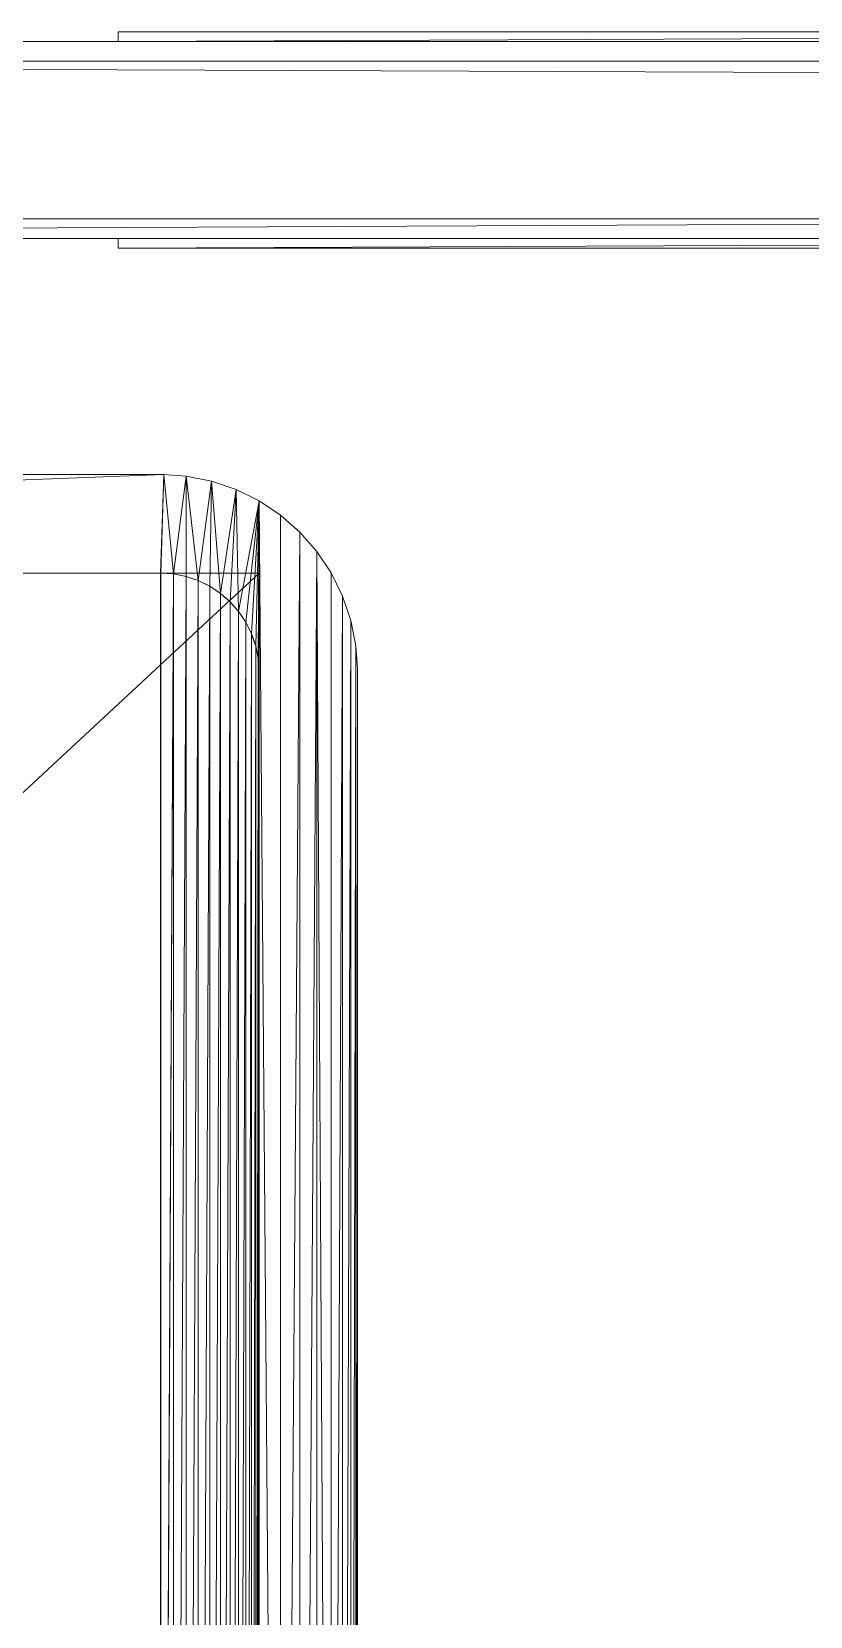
# Model space of a CAD drawing. Header units: millimetres. Extents: x -284281 to 1648660, y -821378 to -151356.
# Drawn here: x -215791 to -215696, y -270798.2 to -270605 of the extents above; entities that cross this region are included whole.
import ezdxf

# ---------------------------------------------------------------- set-up
doc = ezdxf.new("R2010")
doc.units = ezdxf.units.MM
doc.header["$MEASUREMENT"] = 0

# ---------------------------------------------------------------- blocks, each defined once
blk = doc.blocks.new('Forme_34_1')
at = {"color": 7, "linetype": 'Continuous', "lineweight": 20, "flags": 128}
for points in [[(210366.04, -270671.01), (210030.04, -270983.01)], [(210366.04, -270671.01), (210030.04, -270671.01)], [(210366.04, -270671.01), (210030.04, -270671.01)], [(210366.04, -270671.01), (210366.04, -270983.01)], [(210366.04, -270983.01), (210366.04, -270671.01)]]:
    blk.add_lwpolyline(points, dxfattribs=at)
blk = doc.blocks.new('Forme_35_1')
at = {"color": 7, "linetype": 'Continuous', "lineweight": 20, "flags": 128}
for points in [[(210366.04, -270671.01), (210030.04, -270671.01)], [(210366.04, -270671.01), (210366.04, -270983.01)]]:
    blk.add_lwpolyline(points, dxfattribs=at)
blk = doc.blocks.new('Forme_37_1')
at = {"color": 212, "linetype": 'Continuous', "lineweight": 5, "true_color": 0xcb00cc, "flags": 128}
blk.add_lwpolyline([(210366.04, -270807.81), (210366.04, -270683.01), (210365.98, -270682.13), (210365.93, -270681.45), (210365.76, -270680.57), (210365.63, -270679.9), (210365.34, -270679.06), (210365.13, -270678.41), (210364.73, -270677.62), (210364.43, -270677.01), (210363.93, -270676.27), (210363.55, -270675.7), (210362.97, -270675.04), (210362.52, -270674.53), (210362.01, -270674.08), (210361.33, -270673.49), (210360.77, -270673.11), (210360.04, -270672.62), (210359.42, -270672.32), (210358.62, -270671.92), (210357.98, -270671.7), (210357.15, -270671.42), (210356.47, -270671.29), (210355.6, -270671.12), (210354.92, -270671.07), (210354.04, -270671.01), (210218.84, -270671.01)], dxfattribs=at)
at = {"color": 7, "linetype": 'Continuous', "lineweight": 20, "flags": 128}
for points in [[(210042.04, -270671.01), (210354.04, -270671.01), (210355.6, -270671.12), (210357.15, -270671.42), (210358.62, -270671.92), (210360.04, -270672.62), (210361.33, -270673.49), (210362.52, -270674.53), (210363.55, -270675.7), (210364.43, -270677.01), (210365.13, -270678.41), (210365.63, -270679.9), (210365.93, -270681.45), (210366.04, -270683.01), (210365.93, -270972.58)], [(210354.04, -270983.01), (210354.04, -270671.01)], [(210354.04, -270983.01), (210355.6, -270671.12)], [(210355.6, -270982.91), (210355.6, -270671.12)], [(210355.6, -270982.91), (210357.15, -270671.42)], [(210357.15, -270982.6), (210357.15, -270671.42)], [(210357.15, -270982.6), (210358.62, -270671.92)], [(210358.62, -270982.1), (210358.62, -270671.92)], [(210358.62, -270982.1), (210360.04, -270672.62)], [(210360.04, -270981.4), (210360.04, -270672.62)], [(210360.04, -270981.4), (210361.33, -270673.49)], [(210361.33, -270980.53), (210361.33, -270673.49)], [(210361.33, -270980.53), (210362.52, -270674.53)], [(210362.52, -270979.49), (210362.52, -270674.53)], [(210362.52, -270979.49), (210363.55, -270675.7)], [(210363.55, -270978.32), (210363.55, -270675.7)], [(210363.55, -270978.32), (210364.43, -270677.01)], [(210364.43, -270977.01), (210364.43, -270677.01)], [(210364.43, -270977.01), (210365.13, -270678.41)], [(210365.13, -270975.61), (210365.13, -270678.41)], [(210365.13, -270975.61), (210365.63, -270679.9)], [(210365.63, -270974.12), (210365.63, -270679.9)], [(210365.63, -270974.12), (210365.93, -270681.45)], [(210365.93, -270972.58), (210365.93, -270681.45)], [(210366.04, -270683.01), (210366.04, -270971.01), (210365.93, -270972.58)]]:
    blk.add_lwpolyline(points, dxfattribs=at)
blk = doc.blocks.new('Forme_38_1')
at = {"color": 7, "linetype": 'Continuous', "lineweight": 20, "flags": 128}
for points in [[(210377.86, -270679.88), (210378.04, -270682.61), (210378.04, -270971.41), (210377.86, -270974.14), (210377.25, -270977.23), (210376.23, -270980.2), (210374.85, -270983.02), (210373.09, -270985.64), (210371.02, -270988), (210368.67, -270990.08), (210366.05, -270991.82), (210363.23, -270993.21), (210360.25, -270994.22), (210357.17, -270994.83), (210354.42, -270995.01), (210041.64, -270995.01)], [(210041.64, -270659.01), (210354.42, -270659.01), (210357.17, -270659.19), (210360.25, -270659.8), (210363.23, -270660.81), (210366.05, -270662.2), (210368.67, -270663.95), (210371.02, -270666.02), (210373.09, -270668.38), (210374.85, -270671), (210376.23, -270673.82), (210377.25, -270676.79), (210377.86, -270679.88), (210378.04, -270971.41)], [(210042.04, -270671.01), (210354.42, -270659.01)], [(210354.04, -270671.01), (210354.42, -270659.01)], [(210355.6, -270671.12), (210354.42, -270659.01)], [(210355.6, -270671.12), (210357.17, -270659.19)], [(210357.15, -270671.42), (210357.17, -270659.19)], [(210358.62, -270671.92), (210357.17, -270659.19)], [(210358.62, -270671.92), (210360.25, -270659.8)], [(210360.04, -270672.62), (210360.25, -270659.8)], [(210361.33, -270673.49), (210360.25, -270659.8)], [(210361.33, -270673.49), (210363.23, -270660.81)], [(210362.52, -270674.53), (210363.23, -270660.81)], [(210363.55, -270675.7), (210363.23, -270660.81)], [(210363.55, -270675.7), (210366.05, -270662.2)], [(210364.43, -270677.01), (210366.05, -270662.2)], [(210365.63, -270679.9), (210365.13, -270678.41), (210366.05, -270662.2)], [(210366.05, -270991.82), (210366.04, -270971.01), (210366.04, -270683.01), (210365.93, -270681.45), (210365.63, -270679.9), (210366.05, -270662.2)], [(210365.93, -270681.45), (210366.05, -270662.2)], [(210366.04, -270683.01), (210366.05, -270662.2)], [(210368.67, -270990.08), (210366.05, -270662.2)], [(210368.67, -270990.08), (210368.67, -270663.95)], [(210368.67, -270990.08), (210371.02, -270666.02)], [(210371.02, -270988), (210371.02, -270666.02)], [(210371.02, -270988), (210373.09, -270668.38)], [(210374.85, -270983.02), (210373.09, -270668.38)], [(210373.09, -270985.64), (210373.09, -270668.38)], [(210365.13, -270678.41), (210364.43, -270677.01), (210363.55, -270675.7), (210362.52, -270674.53), (210361.33, -270673.49), (210360.04, -270672.62), (210358.62, -270671.92), (210357.15, -270671.42), (210355.6, -270671.12), (210354.04, -270671.01), (210042.04, -270671.01), (210040.47, -270671.12), (210038.93, -270671.42), (210037.44, -270671.92), (210036.04, -270672.62), (210034.73, -270673.49), (210033.55, -270674.53), (210032.51, -270675.7), (210031.65, -270677.01), (210030.95, -270678.41), (210030.45, -270679.9), (210030.13, -270681.45), (210030.04, -270683.01)], [(210374.85, -270983.02), (210374.85, -270671)], [(210374.85, -270983.02), (210376.23, -270673.82)], [(210376.23, -270980.2), (210376.23, -270673.82)], [(210376.23, -270980.2), (210377.25, -270676.79)], [(210377.25, -270977.23), (210377.25, -270676.79)], [(210377.25, -270977.23), (210377.86, -270679.88)], [(210377.86, -270974.14), (210377.86, -270679.88)]]:
    blk.add_lwpolyline(points, dxfattribs=at)
blk = doc.blocks.new('Forme_40_1')
at = {"color": 7, "linetype": 'Continuous', "lineweight": 20, "flags": 128}
for points in [[(210348.84, -270605.01), (210624.58, -270605.01)], [(210348.84, -270605.01), (210348.84, -270606.21)], [(210348.84, -270606.21), (210624.58, -270605.01)], [(210348.84, -270606.21), (210624.58, -270606.21)]]:
    blk.add_lwpolyline(points, dxfattribs=at)
blk = doc.blocks.new('Forme_42_1')
at = {"color": 7, "linetype": 'Continuous', "lineweight": 20, "flags": 128}
for points in [[(210595.78, -270608.61), (210069.31, -270608.61)], [(210069.31, -270608.61), (210595.78, -270610.6)], [(210595.78, -270627.81), (210069.31, -270627.81)]]:
    blk.add_lwpolyline(points, dxfattribs=at)
blk = doc.blocks.new('Forme_43_1')
at = {"color": 7, "linetype": 'Continuous', "lineweight": 20, "flags": 128}
for points in [[(210068.37, -270606.21), (210588.83, -270606.21)], [(210068.37, -270630.21), (210588.83, -270627.75)], [(210068.37, -270630.21), (210588.83, -270630.21)]]:
    blk.add_lwpolyline(points, dxfattribs=at)
blk = doc.blocks.new('Forme_44_1')
at = {"color": 7, "linetype": 'Continuous', "lineweight": 20, "flags": 128}
for points in [[(210348.84, -270630.21), (210624.58, -270630.21)], [(210348.84, -270630.21), (210348.84, -270631.41)], [(210348.84, -270631.41), (210624.58, -270630.21)], [(210348.84, -270631.41), (210624.58, -270631.41)]]:
    blk.add_lwpolyline(points, dxfattribs=at)

msp = doc.modelspace()

# ---------------------------------------------------------------- linework, layer by layer
at = {"color": 7, "linetype": 'Continuous', "lineweight": 20, "flags": 128}
for points in [[(-215780.49022, -270605.00986), (-215504.75416, -270605.00986)], [(-215780.49022, -270605.00986), (-215780.49022, -270606.20986)], [(-215780.49022, -270606.20986), (-215504.75416, -270605.00986)], [(-216060.96629, -270606.20986), (-215540.50584, -270606.20986)], [(-215780.49022, -270606.20986), (-215504.75416, -270606.20986)], [(-215533.55416, -270608.60986), (-216060.01829, -270608.60986)], [(-216060.01829, -270608.60986), (-215533.55416, -270610.60347)], [(-216060.96629, -270630.20986), (-215540.50584, -270627.74627)], [(-215533.55416, -270627.80986), (-216060.01829, -270627.80986)], [(-216060.96629, -270630.20986), (-215540.50584, -270630.20986)], [(-215780.49022, -270630.20986), (-215504.75416, -270630.20986)], [(-215780.49022, -270630.20986), (-215780.49022, -270631.40986)], [(-215780.49022, -270631.40986), (-215504.75416, -270630.20986)], [(-215780.49022, -270631.40986), (-215504.75416, -270631.40986)], [(-216087.69029, -270659.00986), (-215774.91022, -270659.00986), (-215772.16222, -270659.18986), (-215769.07822, -270659.80186), (-215766.10222, -270660.80986), (-215763.28222, -270662.20186), (-215760.66622, -270663.95386), (-215758.31422, -270666.01786), (-215756.23822, -270668.38186), (-215754.48621, -270670.99786), (-215753.10621, -270673.81786), (-215752.08621, -270676.79386), (-215751.47421, -270679.87786), (-215751.29421, -270971.40587)], [(-216087.29429, -270671.00986), (-215774.91022, -270659.00986)], [(-215775.29422, -270671.00986), (-215774.91022, -270659.00986)], [(-215773.73422, -270671.11786), (-215774.91022, -270659.00986)], [(-215773.73422, -270671.11786), (-215772.16222, -270659.18986)], [(-215772.18622, -270671.41786), (-215772.16222, -270659.18986)], [(-215770.71022, -270671.92186), (-215772.16222, -270659.18986)], [(-215770.71022, -270671.92186), (-215769.07822, -270659.80186)], [(-215769.29422, -270672.61786), (-215769.07822, -270659.80186)], [(-215767.99822, -270673.49386), (-215769.07822, -270659.80186)], [(-215767.99822, -270673.49386), (-215766.10222, -270660.80986)], [(-215766.81022, -270674.52586), (-215766.10222, -270660.80986)], [(-215765.77822, -270675.70186), (-215766.10222, -270660.80986)], [(-215765.77822, -270675.70186), (-215763.28222, -270662.20186)], [(-215764.90222, -270677.00986), (-215763.28222, -270662.20186)], [(-215763.70222, -270679.90186), (-215764.20622, -270678.41386), (-215763.28222, -270662.20186)], [(-215763.28222, -270991.81787), (-215763.29422, -270971.00988), (-215763.29422, -270683.00986), (-215763.40222, -270681.44986), (-215763.70222, -270679.90186), (-215763.28222, -270662.20186)], [(-215763.40222, -270681.44986), (-215763.28222, -270662.20186)], [(-215763.29422, -270683.00986), (-215763.28222, -270662.20186)], [(-215760.66622, -270990.07787), (-215763.28222, -270662.20186)], [(-215760.66622, -270990.07787), (-215760.66622, -270663.95386)], [(-215760.66622, -270990.07787), (-215758.31422, -270666.01786)], [(-215758.31422, -270988.00187), (-215758.31422, -270666.01786)], [(-215758.31422, -270988.00187), (-215756.23822, -270668.38186)], [(-215754.48621, -270983.02187), (-215756.23822, -270668.38186)], [(-215756.23822, -270985.63787), (-215756.23822, -270668.38186)], [(-215763.29422, -270671.00986), (-216099.2943, -270983.00987)], [(-215763.29422, -270671.00986), (-216099.2943, -270671.00986)], [(-215763.29422, -270671.00986), (-216099.2943, -270671.00986)], [(-215763.29422, -270671.00986), (-216099.2943, -270671.00986)], [(-215764.20622, -270678.41386), (-215764.90222, -270677.00986), (-215765.77822, -270675.70186), (-215766.81022, -270674.52586), (-215767.99822, -270673.49386), (-215769.29422, -270672.61786), (-215770.71022, -270671.92186), (-215772.18622, -270671.41786), (-215773.73422, -270671.11786), (-215775.29422, -270671.00986), (-216087.29429, -270671.00986), (-216088.86629, -270671.11786), (-216090.40229, -270671.41786), (-216091.89029, -270671.92186), (-216093.29429, -270672.61786), (-216094.6023, -270673.49386), (-216095.7783, -270674.52586), (-216096.8223, -270675.70186), (-216097.6863, -270677.00986), (-216098.3823, -270678.41386), (-216098.8863, -270679.90186), (-216099.1983, -270681.44986), (-216099.2943, -270683.00986)], [(-216087.29429, -270671.00986), (-215775.29422, -270671.00986), (-215773.73422, -270671.11786), (-215772.18622, -270671.41786), (-215770.71022, -270671.92186), (-215769.29422, -270672.61786), (-215767.99822, -270673.49386), (-215766.81022, -270674.52586), (-215765.77822, -270675.70186), (-215764.90222, -270677.00986), (-215764.20622, -270678.41386), (-215763.70222, -270679.90186), (-215763.40222, -270681.44986), (-215763.29422, -270683.00986), (-215763.40222, -270972.58187)], [(-215775.29422, -270983.00987), (-215775.29422, -270671.00986)], [(-215775.29422, -270983.00987), (-215773.73422, -270671.11786)], [(-215773.73422, -270982.91387), (-215773.73422, -270671.11786)], [(-215763.29422, -270671.00986), (-215763.29422, -270983.00987)], [(-215763.29422, -270983.00987), (-215763.29422, -270671.00986)], [(-215763.29422, -270671.00986), (-215763.29422, -270983.00987)], [(-215754.48621, -270983.02187), (-215754.48621, -270670.99786)], [(-215773.73422, -270982.91387), (-215772.18622, -270671.41786)], [(-215772.18622, -270982.60187), (-215772.18622, -270671.41786)], [(-215772.18622, -270982.60187), (-215770.71022, -270671.92186)], [(-215770.71022, -270982.09787), (-215770.71022, -270671.92186)], [(-215770.71022, -270982.09787), (-215769.29422, -270672.61786)], [(-215769.29422, -270981.40187), (-215769.29422, -270672.61786)], [(-215769.29422, -270981.40187), (-215767.99822, -270673.49386)], [(-215767.99822, -270980.52587), (-215767.99822, -270673.49386)], [(-215767.99822, -270980.52587), (-215766.81022, -270674.52586)], [(-215766.81022, -270979.49387), (-215766.81022, -270674.52586)], [(-215754.48621, -270983.02187), (-215753.10621, -270673.81786)], [(-215753.10621, -270980.20187), (-215753.10621, -270673.81786)], [(-215766.81022, -270979.49387), (-215765.77822, -270675.70186)], [(-215765.77822, -270978.31787), (-215765.77822, -270675.70186)], [(-215765.77822, -270978.31787), (-215764.90222, -270677.00986)], [(-215764.90222, -270977.00987), (-215764.90222, -270677.00986)], [(-215753.10621, -270980.20187), (-215752.08621, -270676.79386)], [(-215752.08621, -270977.22587), (-215752.08621, -270676.79386)], [(-215764.90222, -270977.00987), (-215764.20622, -270678.41386)], [(-215764.20622, -270975.60587), (-215764.20622, -270678.41386)], [(-215751.47421, -270679.87786), (-215751.29421, -270682.61386), (-215751.29421, -270971.40587), (-215751.47421, -270974.14187), (-215752.08621, -270977.22587), (-215753.10621, -270980.20187), (-215754.48621, -270983.02187), (-215756.23822, -270985.63787), (-215758.31422, -270988.00187), (-215760.66622, -270990.07787), (-215763.28222, -270991.81787), (-215766.10222, -270993.20987), (-215769.07822, -270994.21787), (-215772.16222, -270994.82987), (-215774.91022, -270995.00987), (-216087.69029, -270995.00987)], [(-215764.20622, -270975.60587), (-215763.70222, -270679.90186)], [(-215763.70222, -270974.11787), (-215763.70222, -270679.90186)], [(-215752.08621, -270977.22587), (-215751.47421, -270679.87786)], [(-215751.47421, -270974.14187), (-215751.47421, -270679.87786)], [(-215763.70222, -270974.11787), (-215763.40222, -270681.44986)], [(-215763.40222, -270972.58187), (-215763.40222, -270681.44986)], [(-215763.29422, -270683.00986), (-215763.29422, -270971.00987), (-215763.40222, -270972.58187)]]:
    msp.add_lwpolyline(points, dxfattribs=at)
at = {"color": 212, "linetype": 'Continuous', "lineweight": 5, "true_color": 0xcb00cc, "flags": 128}
msp.add_lwpolyline([(-215763.29422, -270807.80975), (-215763.29422, -270683.00986), (-215763.35542, -270682.12586), (-215763.40222, -270681.44986), (-215763.57222, -270680.57266), (-215763.70222, -270679.90186), (-215763.98782, -270679.05866), (-215764.20622, -270678.41386), (-215764.60062, -270677.61826), (-215764.90222, -270677.00986), (-215765.39862, -270676.26866), (-215765.77822, -270675.70186), (-215766.36302, -270675.03546), (-215766.81022, -270674.52586), (-215767.32502, -270674.07866), (-215767.99822, -270673.49386), (-215768.55982, -270673.11426), (-215769.29422, -270672.61786), (-215769.90782, -270672.31626), (-215770.71022, -270671.92186), (-215771.34982, -270671.70346), (-215772.18622, -270671.41786), (-215772.85702, -270671.28786), (-215773.73422, -270671.11786), (-215774.41022, -270671.07106), (-215775.29422, -270671.00986), (-215910.49413, -270671.00986)], dxfattribs=at)

# ---------------------------------------------------------------- block references
at = {"linetype": 'Continuous', "lineweight": 0}
for name in ['Forme_40_1', 'Forme_43_1', 'Forme_42_1', 'Forme_44_1', 'Forme_38_1', 'Forme_34_1', 'Forme_35_1', 'Forme_37_1']:
    msp.add_blockref(name, (-426129.3317, 0), dxfattribs=at)

doc.saveas('drawing.dxf')
